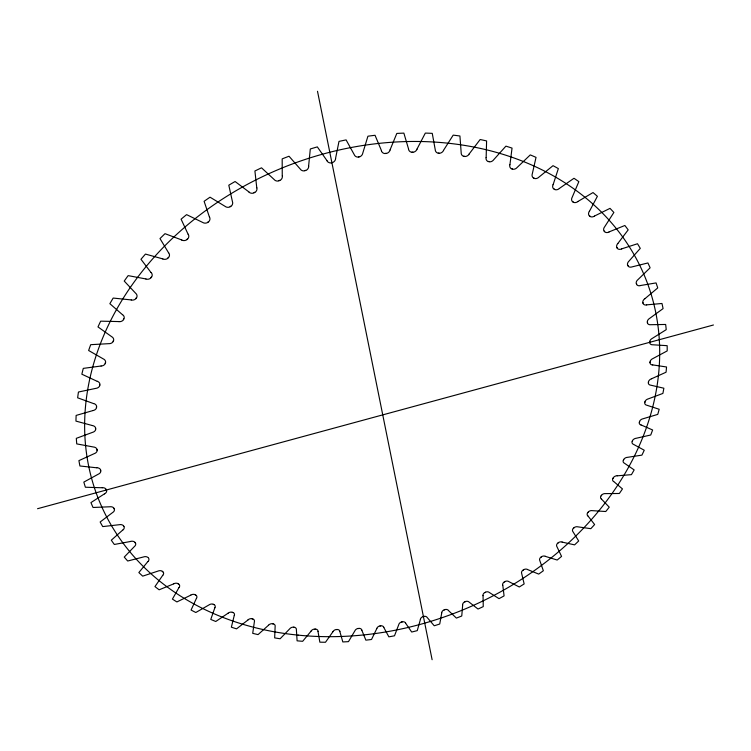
<?xml version="1.0" encoding="UTF-8"?>
<svg xmlns="http://www.w3.org/2000/svg" width="751" height="751" viewBox="0 0 751 751"><rect width="100%" height="100%" fill="white"/><g stroke="black" fill="none" stroke-linecap="round" stroke-linejoin="round"><path stroke-width="1.13" d="M308.605 166.187L310.304 148.98A303.254 245.549 -22.3 0 1 317.326 146.896L327.023 160.705M650.169 362.573L650.197 361.944M441.766 612.844L439.729 624.015A303.254 245.549 -22.3 0 1 434.238 625.771L427.178 617.51A3.661 2.638 -20.9 0 0 423.686 616.393M96.428 406.826L96.363 407.521M335.537 158.536L338.992 141.404A303.254 245.549 -22.3 0 1 346.098 139.902L354.2 154.565A4.59 4.131 -30.7 0 0 358.415 157.1M486.15 157.644L486.601 140.944A303.254 245.549 -22.3 0 0 480.142 139.517L469.15 153.964M648.488 382.578L648.573 381.949M420.419 619.444L417.274 630.624A303.254 245.549 -22.3 0 1 411.689 632.032L405.596 623.17M99.686 384.841L99.545 385.535M509.929 164.751L512.041 148.107A303.254 245.549 -22.3 0 0 505.911 146.145L493.764 159.663A4.525 3.896 -38 0 1 489.079 161.822M644.912 402.47L645.053 401.841M105.318 362.714L105.102 363.409M639.495 422.1L639.692 421.48M390.041 149.937L396.81 133.434A303.254 245.549 -22.3 0 1 403.869 133.124L408.582 149.073M234.237 615.529L231.364 627.188A303.254 245.549 -22.3 0 0 236.556 628.85L247.961 619.997M376.871 628.456L371.529 639.476A303.254 245.549 -22.3 0 1 365.868 640.152L361.813 630.22M113.345 340.644L113.054 341.348M632.323 441.363L632.577 440.762M553.121 184.69L558.35 168.609A303.254 245.549 -22.3 0 0 553.018 165.671L539.04 177.039A4.468 3.764 -38.6 0 1 534.233 178.419M417.03 149.036L425.329 133.087A303.254 245.549 -22.3 0 1 432.257 133.368L435.242 149.731A4.562 4.008 -36.3 0 0 438.321 153.242M214.87 607.719L210.768 619.415A303.254 245.549 -22.3 0 0 215.762 621.481L228.051 613.238M623.499 460.147L623.799 459.556M123.727 318.865L123.361 319.55M443.484 150.397L453.191 135.133A303.254 245.549 -22.3 0 1 459.922 135.997L461.17 152.603A4.544 3.952 -37.3 0 0 463.827 156.377M196.405 598.397L191.073 610.047A303.254 245.549 -22.3 0 0 195.823 612.497L208.956 604.949A3.877 2.891 -13.3 0 1 213.425 604.245M332.965 631.675L325.493 642.255A303.254 245.549 -22.3 0 1 319.851 642.171L318.002 631.403M613.088 478.34L613.445 477.777M589.413 211.35L597.392 196.321A303.254 245.549 -22.3 0 0 593.027 192.566L577.819 201.54M136.429 297.565L135.987 298.231M178.982 587.564L172.42 599.091A303.254 245.549 -22.3 0 0 176.898 601.936L190.801 595.149M311.167 631.047L302.662 641.298A303.254 245.549 -22.3 0 1 297.096 640.819L296.382 629.732A3.755 2.741 -16.3 0 0 294.279 627.207M601.204 495.857L601.607 495.313M151.364 276.988L150.857 277.626M162.76 575.275L154.959 586.578A303.254 245.549 -22.3 0 0 159.137 589.798L173.744 583.856M587.939 512.595L588.38 512.079M617.885 243.437L628.174 229.881A303.254 245.549 -22.3 0 0 624.86 225.488L609.052 231.909M168.431 257.349L167.858 257.95M268.539 625.217L258.062 634.604A303.254 245.549 -22.3 0 1 252.711 633.337L254.373 621.8A3.811 2.807 -14.8 0 0 252.843 618.899M573.388 528.488L573.867 527.991M147.863 561.56L138.86 572.553A303.254 245.549 -22.3 0 0 142.69 576.148L157.926 571.117A3.999 3.032 -11.2 0 1 162.488 571.342M187.487 238.856L186.849 239.419M557.655 543.442L558.171 542.982M559.317 188.473L573.989 178.278A303.254 245.549 -22.3 0 1 578.852 181.648L572.196 197.26A4.403 3.633 -38.5 0 0 572.534 201.719M540.833 557.392L541.387 556.97M208.356 221.714L207.67 222.24M122.657 530.122L111.308 540.194A303.254 245.549 -22.3 0 0 114.33 544.466L130.561 541.471M644.902 298.72L657.726 287.933A303.254 245.549 -22.3 0 0 656.064 282.92L640.415 285.53M523.043 570.272L523.625 569.887M230.782 206.178L230.116 206.591M504.372 582.034L504.982 581.678M594.426 216.072L610.009 208.365A303.254 245.549 -22.3 0 1 613.867 212.458L604.668 226.802A4.328 3.492 -37.8 0 0 604.123 231.252M104.464 493.848L90.955 502.597A303.254 245.549 -22.3 0 0 93.03 507.479L109.843 506.775A4.177 3.267 -8.5 0 1 114.096 508.371M254.749 192.256L253.969 192.669M484.939 592.605L485.568 592.286M279.794 180.268L278.978 180.615M464.841 601.945L465.489 601.664M621.612 248.881L637.505 243.746A303.254 245.549 -22.3 0 1 640.274 248.384L629.019 261.085A4.243 3.361 -36.9 0 0 627.648 265.385M651.568 378.767L666.062 372.214A303.254 245.549 -22.3 0 0 666.531 366.976L652.722 364.911M444.188 610L444.845 609.756M305.648 170.317L304.897 170.571M423.085 616.721L423.761 616.533M37.55 508.709L713.45 324.986M332.289 162.413L331.529 162.61M401.654 622.081L402.339 621.931M92.983 410.553L76.142 415.416A303.254 245.549 -22.3 0 0 75.954 421.104L92.392 425.554M359.194 156.724L358.424 156.856M646.63 304.859L661.969 303.479A303.254 245.549 -22.3 0 1 663.086 308.614L649.662 318.377A4.102 3.173 -35.1 0 0 647.249 322.254M379.997 626.043L380.691 625.94M386.155 153.26L385.385 153.335M358.236 628.568L358.931 628.512M101.094 366.009L83.286 368.375A303.254 245.549 -22.3 0 0 81.859 374.205L97.226 381.348M102.305 487.765L85.389 487.23A303.254 245.549 -22.3 0 1 83.83 482.095L98.315 474.172A4.262 3.389 -7.4 0 0 100.85 470.689M336.495 629.629L337.18 629.62M412.89 152.049L412.055 152.049M617.219 475.815L631.422 474.651A303.254 245.549 -22.3 0 0 634.154 469.91L624.419 463.217A3.83 2.826 -30.1 0 1 623.302 460.128M96.823 467.798L79.916 465.986A303.254 245.549 -22.3 0 1 78.921 460.626L94.297 453.623A4.309 3.464 -7 0 0 97.208 450.271M314.876 629.207L315.561 629.244M439.063 153.054L438.321 152.997M118.827 321.569L100.672 321.165A303.254 245.549 -22.3 0 0 97.987 326.92L111.664 336.683A4.487 3.802 -6.1 0 1 113.589 340.691M293.519 627.282L294.195 627.367M464.644 156.264L463.846 156.133M131.247 299.921L113.176 298.063A303.254 245.549 -22.3 0 0 109.871 303.695L122.479 314.697M272.547 623.837L273.204 623.978M489.154 161.587L488.394 161.39M145.957 278.959L128.139 275.626A303.254 245.549 -22.3 0 0 124.234 281.071L135.631 293.247A4.534 3.924 -6.9 0 1 136.663 297.659M252.083 618.871L252.721 619.059M93.622 403.606L77.644 397.814A303.254 245.549 -22.3 0 1 78.442 392.022L95.837 388.37A4.422 3.671 -6.1 0 0 99.808 385.516M562.114 542.1L574.581 544.869A303.254 245.549 -22.3 0 0 578.683 540.973L572.994 531.746A3.717 2.704 -27.1 0 1 573.229 528.413M641.072 424.944L652.619 429.976A303.254 245.549 -22.3 0 1 650.723 435.007L636.116 438.284A3.858 2.863 -30.9 0 0 632.389 440.724M512.454 168.937L511.741 168.675M232.275 612.384L232.894 612.609M162.836 258.907L145.459 254.082A303.254 245.549 -22.3 0 0 140.981 259.283L151.035 272.547M545.32 556.36L557.176 560.03A303.254 245.549 -22.3 0 0 561.56 556.397L556.951 546.69A3.699 2.685 -26.3 0 1 557.505 543.358M213.246 604.377L213.838 604.649M534.346 178.194L533.679 177.874M181.77 239.973L165.004 233.674A303.254 245.549 -22.3 0 0 159.991 238.574L168.581 252.815M527.521 569.549L538.711 574.093A303.254 245.549 -22.3 0 0 543.348 570.741L539.828 560.622A3.68 2.666 -25.6 0 1 540.701 557.298M195.147 594.858L195.701 595.186M554.651 189.243L554.041 188.867M613.68 481.494L622.457 488.92A303.254 245.549 -22.3 0 1 619.34 493.482L605.456 493.614A3.764 2.76 -28.6 0 0 601.41 495.284M178.109 583.874L178.635 584.24M573.229 201.925L572.666 201.503M601.467 499.068L609.239 507.16A303.254 245.549 -22.3 0 1 605.766 511.515L592.286 510.652A3.746 2.732 -27.9 0 0 588.193 512.041M162.282 571.436L162.76 571.858M248.985 191.974L235.101 181.517A303.254 245.549 -22.3 0 0 228.802 185.197L232.434 201.615A4.59 4.14 -15.3 0 1 231.017 206.309M589.957 216.091L589.451 215.621M587.873 515.843L594.614 524.536A303.254 245.549 -22.3 0 1 590.812 528.676L577.81 526.836A3.717 2.704 -27.1 0 0 573.689 527.944M604.677 231.515L604.283 231.055M448.403 610.488L456.383 618.092A303.254 245.549 -22.3 0 0 461.762 615.989L462.682 604.902M134.814 542.447L135.199 542.945M617.435 248.14L617.097 247.652M123.455 526.019L123.784 526.554M188.116 234.284L181.104 219.179A303.254 245.549 -22.3 0 1 186.595 214.636L202.563 222.38A4.59 4.112 -12.7 0 0 207.877 222.38M628.118 265.741L627.836 265.225M113.852 508.408L114.133 508.99M209.463 217.152L204.112 201.315A303.254 245.549 -22.3 0 1 210.036 197.184L225.047 206.318A4.59 4.14 -15.3 0 0 230.313 206.76M636.726 284.207L636.51 283.671M383.77 627.414L388.858 636.839A303.254 245.549 -22.3 0 0 394.5 635.797L398.753 624.654A3.661 2.647 -20.2 0 1 401.625 621.931M106.154 489.727L106.36 490.337M381.48 150.688L375.049 135.293A303.254 245.549 -22.3 0 0 367.924 136.203L362.78 153.101A4.59 4.131 -30.7 0 1 359.241 156.959M643.175 303.188L643.016 302.634M100.456 470.088L100.606 470.727M502.776 585.16L504.081 595.89A303.254 245.549 -22.3 0 1 499.021 598.65L489.333 592.492A3.652 2.638 -23.3 0 0 485.446 592.173M256.776 187.844L254.908 170.993A303.254 245.549 -22.3 0 1 261.526 167.82L274.134 179.498A4.59 4.168 -21.5 0 0 279.053 180.85M317.504 91.284L432.116 659.716M647.569 322.761L647.465 322.132M339.856 631.563L342.822 641.936A303.254 245.549 -22.3 0 0 348.483 641.636L354.904 630.802A3.689 2.675 -18.6 0 1 358.302 628.399M483.053 595.656L483.25 606.601A303.254 245.549 -22.3 0 1 478.011 609.033L469.15 602.133A3.652 2.638 -22.5 0 0 465.385 601.542M96.879 449.624L96.954 450.281M282.254 175.987L282.179 158.883A303.254 245.549 -22.3 0 1 289.032 156.236L300.24 169.041A4.59 4.168 -24.8 0 0 305.028 170.777M649.887 342.587L649.84 341.958M95.508 428.474L95.518 429.159M331.463 162.873A4.59 4.149 -27.9 0 1 326.948 160.742M335.622 158.536A4.59 4.149 -27.9 0 1 332.364 162.638M385.272 153.579A4.581 4.093 -33 0 1 381.395 150.707M390.116 149.947A4.581 4.093 -33 0 1 386.174 153.504M411.999 152.293A4.572 4.055 -34.9 0 1 408.506 149.092M417.105 149.055A4.572 4.055 -34.9 0 1 412.89 152.293M443.559 150.425A4.562 4.008 -36.3 0 1 439.11 153.307M469.215 153.993A4.544 3.952 -37.3 0 1 464.587 156.508M488.272 161.615A4.525 3.896 -38 0 1 486.066 157.644M511.6 168.891A4.497 3.83 -38.4 0 1 509.854 164.741M512.36 169.163A4.497 3.83 -38.4 0 0 517.186 167.435L530.272 154.903A303.254 245.549 -22.3 0 1 536.026 157.372L532.309 173.81A4.468 3.764 -38.6 0 0 533.585 178.109M553.862 189.055A4.44 3.699 -38.6 0 1 553.055 184.671M559.364 188.52A4.44 3.699 -38.6 0 1 554.52 189.459M577.857 201.587A4.403 3.633 -38.5 0 1 573.079 202.122M589.253 215.781A4.365 3.558 -38.2 0 1 589.357 211.322M594.463 216.128A4.365 3.558 -38.2 0 1 589.788 216.279M609.08 231.975A4.328 3.492 -37.8 0 1 604.546 231.74M621.631 248.947A4.281 3.426 -37.4 0 1 617.275 248.356M616.918 247.83A4.281 3.426 -37.4 0 1 617.876 243.446M627.949 265.938A4.243 3.361 -36.9 0 0 632.089 266.877L647.906 262.953A303.254 245.549 -22.3 0 1 650.122 267.797L638.021 279.569A4.196 3.295 -36.3 0 0 636.257 283.7M640.425 285.596A4.196 3.295 -36.3 0 1 636.51 284.329M642.8 302.709A4.149 3.229 -35.8 0 1 644.874 298.673M646.63 304.925A4.149 3.229 -35.8 0 1 642.978 303.357M647.353 322.855A4.102 3.173 -35.1 0 0 650.723 324.704L665.658 324.46A303.254 245.549 -22.3 0 1 666.221 329.661L652.328 338.372A4.065 3.107 -34.5 0 0 649.624 342.062M649.662 342.663A4.065 3.107 -34.5 0 0 652.732 344.775L667.16 345.676A303.254 245.549 -22.3 0 1 667.198 350.914L652.948 358.556A4.018 3.06 -33.8 0 0 649.972 362.029M652.713 364.977A4.018 3.06 -33.8 0 1 649.953 362.639M648.273 382.625A3.98 3.004 -33.1 0 0 650.704 385.169L663.856 388.22A303.254 245.549 -22.3 0 1 662.889 393.43L648.254 398.884A3.933 2.957 -32.4 0 0 644.827 401.888M648.357 382.015A3.98 3.004 -33.1 0 1 651.549 378.767M644.696 402.489A3.933 2.957 -32.4 0 0 646.789 405.221L659.181 409.267A303.254 245.549 -22.3 0 1 657.745 414.392L643.072 418.758A3.896 2.91 -31.6 0 0 639.476 421.518M641.044 425A3.896 2.91 -31.6 0 1 639.279 422.109M632.126 441.363A3.858 2.863 -30.9 0 0 633.544 444.385L644.245 450.225A303.254 245.549 -22.3 0 1 641.917 455.125L627.47 457.34A3.83 2.826 -30.1 0 0 623.593 459.565M613.276 477.711A3.793 2.788 -29.4 0 1 617.238 475.758M613.633 481.541A3.793 2.788 -29.4 0 1 612.9 478.312M601.41 499.105A3.764 2.76 -28.6 0 1 601.025 495.81M587.817 515.881A3.746 2.732 -27.9 0 1 587.77 512.539M558.049 542.87A3.699 2.685 -26.3 0 1 562.152 542.044M541.283 556.848A3.68 2.666 -25.6 0 1 545.367 556.303M523.531 569.756A3.671 2.657 -24.8 0 1 527.568 569.502M522.921 570.169A3.671 2.657 -24.8 0 0 521.673 573.492L524.151 583.921A303.254 245.549 -22.3 0 1 519.288 586.982L508.821 581.612A3.661 2.647 -24 0 0 504.85 581.574M502.71 585.189A3.661 2.647 -24 0 1 504.268 581.912M482.987 595.674A3.652 2.638 -23.3 0 1 484.846 592.483M462.616 604.912A3.652 2.638 -22.5 0 1 464.756 601.804M444.817 609.605A3.652 2.638 -21.7 0 1 448.46 610.45M441.701 612.854A3.652 2.638 -21.7 0 1 444.123 609.859M420.353 619.444A3.661 2.638 -20.9 0 1 423.038 616.58M402.348 621.772A3.661 2.647 -20.2 0 1 405.653 623.142M380.71 625.78A3.68 2.657 -19.4 0 1 383.836 627.395M376.805 628.456A3.68 2.657 -19.4 0 1 379.987 625.883M358.969 628.343A3.689 2.675 -18.6 0 1 361.879 630.202M337.237 629.46A3.708 2.694 -17.9 0 1 339.921 631.544M332.965 631.666A3.708 2.694 -17.9 0 1 336.57 629.469M315.627 629.085A3.727 2.722 -17.1 0 1 318.067 631.394M311.111 631.028A3.727 2.722 -17.1 0 1 314.913 629.047M293.632 627.123A3.755 2.741 -16.3 0 0 289.661 628.887L280.142 638.754A303.254 245.549 -22.3 0 1 274.669 637.89L275.129 626.541A3.783 2.779 -15.6 0 0 273.308 623.818M268.548 625.198A3.783 2.779 -15.6 0 1 272.669 623.687M247.905 619.969A3.811 2.807 -14.8 0 1 252.167 618.711M233.026 612.459A3.839 2.844 -14.1 0 1 234.303 615.538M228.06 613.229A3.839 2.844 -14.1 0 1 232.434 612.243M213.988 604.508A3.877 2.891 -13.3 0 1 214.927 607.737M195.87 595.055A3.915 2.929 -12.6 0 1 196.462 598.416M190.763 595.111A3.915 2.929 -12.6 0 1 195.279 594.708M178.813 584.118A3.952 2.976 -11.9 0 1 179.048 587.592M173.706 583.809A3.952 2.976 -11.9 0 1 178.259 583.724M162.958 571.746A3.999 3.032 -11.2 0 1 162.817 575.304M148.445 557.965A4.037 3.088 -10.5 0 1 147.919 561.598M148.022 557.524A4.037 3.088 -10.5 0 0 143.497 556.96L127.698 561.016A303.254 245.549 -22.3 0 1 124.253 557.073L134.448 546.484A4.084 3.145 -9.8 0 0 135.415 542.86M130.543 541.424A4.084 3.145 -9.8 0 1 135.002 542.325M124.009 526.479A4.131 3.201 -9.1 0 1 122.704 530.159M123.69 525.963A4.131 3.201 -9.1 0 0 119.315 524.705L102.727 526.592A303.254 245.549 -22.3 0 1 100.155 522.001L112.612 512.539A4.177 3.267 -8.5 0 0 114.368 508.925M106.604 490.29A4.215 3.323 -8 0 1 104.502 493.905M102.305 487.699A4.215 3.323 -8 0 1 106.379 489.652M96.823 467.732A4.262 3.389 -7.4 0 1 100.69 470.023M97.132 449.633A4.309 3.464 -7 0 0 93.499 447.005L76.743 443.897A303.254 245.549 -22.3 0 1 76.32 438.34L92.486 432.369A4.346 3.53 -6.6 0 0 95.771 429.168M92.411 425.554A4.346 3.53 -6.6 0 1 95.762 428.511M93.65 403.54A4.384 3.595 -6.3 0 1 96.682 406.807M96.616 407.483A4.384 3.595 -6.3 0 1 93.002 410.553M97.264 381.283A4.422 3.671 -6.1 0 1 99.939 384.841M105.572 362.742A4.459 3.736 -6 0 0 103.281 358.903L88.637 350.501A303.254 245.549 -22.3 0 1 90.702 344.681L108.754 343.667A4.487 3.802 -6.1 0 0 113.288 341.433M105.365 363.418A4.459 3.736 -6 0 1 101.113 366.009M123.586 319.654A4.515 3.868 -6.4 0 1 118.808 321.635M122.535 314.641A4.515 3.868 -6.4 0 1 123.971 318.931M136.203 298.363A4.534 3.924 -6.9 0 1 131.228 299.996M151.054 277.776A4.553 3.98 -7.8 0 1 145.919 279.034M151.101 272.491A4.553 3.98 -7.8 0 1 151.589 277.1M168.046 258.119A4.572 4.027 -9 0 1 162.798 258.973M168.646 252.777A4.572 4.027 -9 0 1 168.646 257.48M187.018 239.597A4.581 4.074 -10.6 0 1 181.723 240.038M188.191 234.246A4.581 4.074 -10.6 0 1 187.684 239.006M209.548 217.114A4.59 4.112 -12.7 0 1 208.543 221.883M254.063 192.894A4.59 4.159 -18.3 0 1 248.919 192.031M256.861 187.816A4.59 4.159 -18.3 0 1 254.889 192.453M282.338 175.978A4.59 4.168 -21.5 0 1 279.907 180.475M308.689 166.178A4.59 4.168 -24.8 0 1 305.826 170.505M298.307 635.149A294.946 238.724 -22.3 0 0 649.746 289.848A294.946 238.724 -22.3 0 0 168.44 242.216A294.946 238.724 -22.3 0 0 298.307 635.149"/></g></svg>
